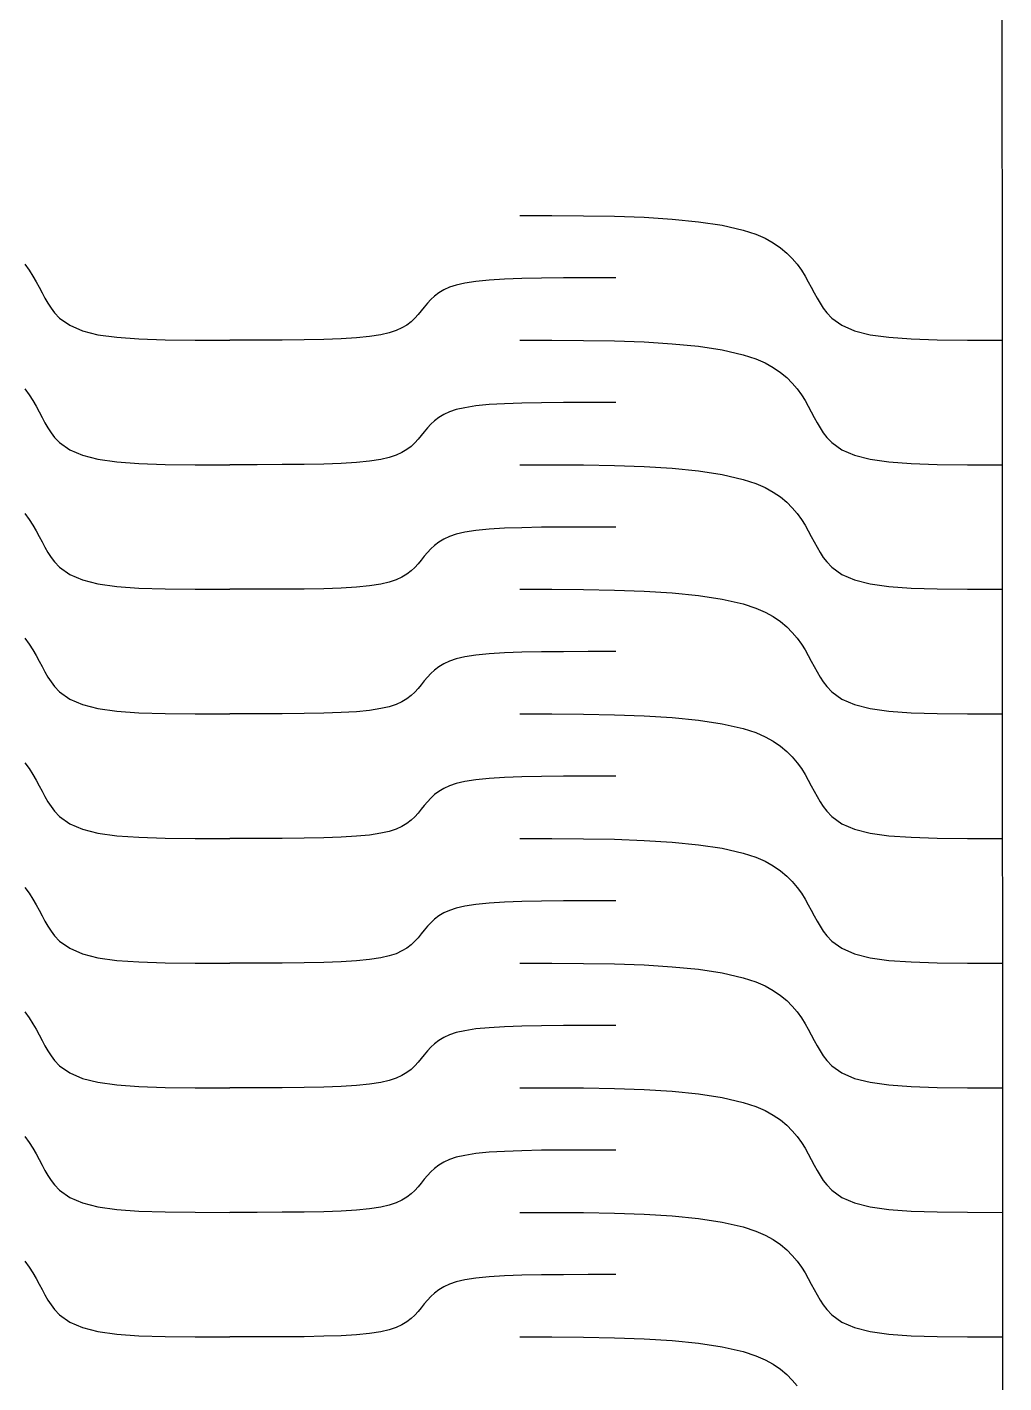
# Model space of a CAD drawing. Extents: x -53 to 53, y -74 to 74.
# Drawn here: x 25.96 to 52.53, y 0.07 to 36.93 of the extents above; entities that cross this region are included whole.
import ezdxf

# ---------------------------------------------------------------- set-up
doc = ezdxf.new("R2010")
doc.units = 0
doc.header["$MEASUREMENT"] = 0
doc.layers.get('0').update_dxf_attribs({"linetype": 'CONTINUOUS'})

msp = doc.modelspace()

# ---------------------------------------------------------------- linework, layer by layer
for p, q in [((52.443, 73.789), (52.475, 28.423)), ((39.356, 31.811), (40.229, 31.81)), ((40.229, 31.81), (41.092, 31.804)), ((41.092, 31.804), (41.933, 31.79)), ((41.933, 31.79), (42.741, 31.761)), ((42.741, 31.761), (43.506, 31.714)), ((43.506, 31.714), (44.217, 31.643)), ((44.217, 31.643), (44.863, 31.544)), ((44.863, 31.544), (45.434, 31.413)), ((45.434, 31.413), (45.775, 31.301)), ((45.775, 31.301), (46.029, 31.191)), ((46.029, 31.191), (46.252, 31.068)), ((46.252, 31.068), (46.448, 30.934)), ((46.448, 30.934), (46.62, 30.791)), ((46.62, 30.791), (46.77, 30.64)), ((46.77, 30.64), (46.902, 30.484)), ((25.902, 30.484), (26.018, 30.322)), ((26.018, 30.322), (26.117, 30.164)), ((46.902, 30.484), (47.018, 30.322)), ((47.018, 30.322), (47.117, 30.164)), ((26.117, 30.164), (26.205, 30.012)), ((26.205, 30.012), (26.287, 29.86)), ((26.287, 29.86), (26.367, 29.71)), ((37.448, 29.859), (37.29, 29.787)), ((37.633, 29.921), (37.448, 29.859)), ((37.861, 29.973), (37.633, 29.921)), ((38.168, 30.021), (37.861, 29.973)), ((38.527, 30.056), (38.168, 30.021)), ((38.941, 30.082), (38.527, 30.056)), ((39.413, 30.099), (38.941, 30.082)), ((39.948, 30.109), (39.413, 30.099)), ((40.55, 30.114), (39.948, 30.109)), ((41.222, 30.116), (40.55, 30.114)), ((41.969, 30.117), (41.222, 30.116)), ((47.117, 30.164), (47.205, 30.012)), ((47.205, 30.012), (47.287, 29.86)), ((47.287, 29.86), (47.367, 29.71)), ((26.367, 29.71), (26.446, 29.565)), ((26.446, 29.565), (26.527, 29.425)), ((36.937, 29.523), (36.846, 29.424)), ((37.038, 29.618), (36.937, 29.523)), ((37.155, 29.706), (37.038, 29.618)), ((37.29, 29.787), (37.155, 29.706)), ((47.367, 29.71), (47.446, 29.565)), ((47.446, 29.565), (47.527, 29.425)), ((26.527, 29.425), (26.614, 29.292)), ((26.614, 29.292), (26.708, 29.168)), ((26.708, 29.168), (26.844, 29.023)), ((36.681, 29.218), (36.598, 29.116)), ((36.762, 29.322), (36.681, 29.218)), ((36.846, 29.424), (36.762, 29.322)), ((47.527, 29.425), (47.614, 29.292)), ((47.614, 29.292), (47.708, 29.168)), ((47.708, 29.168), (47.844, 29.023)), ((26.844, 29.023), (27.118, 28.826)), ((27.118, 28.826), (27.463, 28.678)), ((36.153, 28.753), (35.995, 28.681)), ((36.289, 28.834), (36.153, 28.753)), ((36.405, 28.922), (36.289, 28.834)), ((36.507, 29.016), (36.405, 28.922)), ((36.598, 29.116), (36.507, 29.016)), ((47.844, 29.023), (48.118, 28.826)), ((48.118, 28.826), (48.463, 28.678)), ((27.463, 28.678), (27.887, 28.571)), ((27.887, 28.571), (28.397, 28.5)), ((28.397, 28.5), (29.003, 28.456)), ((29.003, 28.456), (29.712, 28.433)), ((29.712, 28.433), (30.533, 28.424)), ((30.533, 28.424), (31.475, 28.423)), ((32.221, 28.423), (31.475, 28.423)), ((32.893, 28.425), (32.221, 28.423)), ((33.495, 28.43), (32.893, 28.425)), ((34.03, 28.441), (33.495, 28.43)), ((34.502, 28.458), (34.03, 28.441)), ((34.916, 28.483), (34.502, 28.458)), ((35.275, 28.519), (34.916, 28.483)), ((35.582, 28.566), (35.275, 28.519)), ((35.811, 28.619), (35.582, 28.566)), ((35.995, 28.681), (35.811, 28.619)), ((39.356, 28.423), (40.229, 28.422)), ((40.229, 28.422), (41.092, 28.417)), ((41.092, 28.417), (41.933, 28.402)), ((41.933, 28.402), (42.741, 28.374)), ((48.463, 28.678), (48.887, 28.571)), ((48.887, 28.571), (49.397, 28.5)), ((49.397, 28.5), (50.003, 28.456)), ((50.003, 28.456), (50.712, 28.433)), ((50.712, 28.433), (51.533, 28.424)), ((51.533, 28.424), (52.475, 28.423)), ((52.475, 28.423), (52.525, -73.789)), ((42.741, 28.374), (43.506, 28.326)), ((43.506, 28.326), (44.217, 28.256)), ((44.217, 28.256), (44.863, 28.157)), ((44.863, 28.157), (45.434, 28.026)), ((45.434, 28.026), (45.775, 27.914)), ((45.775, 27.914), (46.029, 27.804)), ((46.029, 27.804), (46.252, 27.681)), ((46.252, 27.681), (46.448, 27.547)), ((46.448, 27.547), (46.62, 27.404)), ((46.62, 27.404), (46.77, 27.253)), ((25.902, 27.096), (26.018, 26.935)), ((26.018, 26.935), (26.117, 26.777)), ((46.77, 27.253), (46.902, 27.096)), ((46.902, 27.096), (47.018, 26.935)), ((47.018, 26.935), (47.117, 26.777)), ((26.117, 26.777), (26.205, 26.624)), ((26.205, 26.624), (26.287, 26.472)), ((37.861, 26.586), (37.633, 26.533)), ((38.168, 26.633), (37.861, 26.586)), ((38.527, 26.669), (38.168, 26.633)), ((38.941, 26.694), (38.527, 26.669)), ((39.413, 26.711), (38.941, 26.694)), ((39.948, 26.722), (39.413, 26.711)), ((40.55, 26.727), (39.948, 26.722)), ((41.222, 26.729), (40.55, 26.727)), ((41.969, 26.729), (41.222, 26.729)), ((47.117, 26.777), (47.205, 26.624)), ((47.205, 26.624), (47.287, 26.472)), ((26.287, 26.472), (26.367, 26.323)), ((26.367, 26.323), (26.446, 26.178)), ((26.446, 26.178), (26.527, 26.038)), ((37.038, 26.23), (36.937, 26.136)), ((37.155, 26.318), (37.038, 26.23)), ((37.29, 26.399), (37.155, 26.318)), ((37.448, 26.471), (37.29, 26.399)), ((37.633, 26.533), (37.448, 26.471)), ((47.287, 26.472), (47.367, 26.323)), ((47.367, 26.323), (47.446, 26.178)), ((47.446, 26.178), (47.527, 26.038)), ((26.527, 26.038), (26.614, 25.905)), ((26.614, 25.905), (26.708, 25.78)), ((36.681, 25.83), (36.598, 25.728)), ((36.762, 25.934), (36.681, 25.83)), ((36.846, 26.037), (36.762, 25.934)), ((36.937, 26.136), (36.846, 26.037)), ((47.527, 26.038), (47.614, 25.905)), ((47.614, 25.905), (47.708, 25.78)), ((26.708, 25.78), (26.844, 25.636)), ((26.844, 25.636), (27.118, 25.439)), ((27.118, 25.439), (27.463, 25.291)), ((36.289, 25.446), (36.153, 25.365)), ((36.405, 25.535), (36.289, 25.446)), ((36.507, 25.629), (36.405, 25.535)), ((36.598, 25.728), (36.507, 25.629)), ((47.708, 25.78), (47.844, 25.636)), ((47.844, 25.636), (48.118, 25.439)), ((48.118, 25.439), (48.463, 25.291)), ((27.463, 25.291), (27.887, 25.184)), ((27.887, 25.184), (28.397, 25.112)), ((28.397, 25.112), (29.003, 25.068)), ((29.003, 25.068), (29.712, 25.045)), ((34.502, 25.07), (34.03, 25.053)), ((34.916, 25.096), (34.502, 25.07)), ((35.275, 25.132), (34.916, 25.096)), ((35.582, 25.179), (35.275, 25.132)), ((35.811, 25.232), (35.582, 25.179)), ((35.995, 25.293), (35.811, 25.232)), ((36.153, 25.365), (35.995, 25.293)), ((48.463, 25.291), (48.887, 25.184)), ((48.887, 25.184), (49.397, 25.112)), ((49.397, 25.112), (50.003, 25.068)), ((50.003, 25.068), (50.712, 25.045)), ((29.712, 25.045), (30.533, 25.037)), ((30.533, 25.037), (31.475, 25.035)), ((32.221, 25.036), (31.475, 25.035)), ((32.893, 25.038), (32.221, 25.036)), ((33.495, 25.043), (32.893, 25.038)), ((34.03, 25.053), (33.495, 25.043)), ((39.356, 25.036), (40.229, 25.035)), ((40.229, 25.035), (41.092, 25.03)), ((41.092, 25.03), (41.933, 25.015)), ((41.933, 25.015), (42.741, 24.986)), ((42.741, 24.986), (43.506, 24.939)), ((43.506, 24.939), (44.217, 24.868)), ((44.217, 24.868), (44.863, 24.77)), ((44.863, 24.77), (45.434, 24.638)), ((50.712, 25.045), (51.533, 25.037)), ((51.533, 25.037), (52.475, 25.035)), ((45.434, 24.638), (45.775, 24.527)), ((45.775, 24.527), (46.029, 24.416)), ((46.029, 24.416), (46.252, 24.293)), ((46.252, 24.293), (46.448, 24.16)), ((46.448, 24.16), (46.62, 24.016)), ((46.62, 24.016), (46.77, 23.866)), ((25.902, 23.709), (26.018, 23.548)), ((46.77, 23.866), (46.902, 23.709)), ((46.902, 23.709), (47.018, 23.548)), ((26.018, 23.548), (26.117, 23.39)), ((26.117, 23.39), (26.205, 23.237)), ((26.205, 23.237), (26.287, 23.085)), ((38.168, 23.246), (37.861, 23.198)), ((38.527, 23.281), (38.168, 23.246)), ((38.941, 23.307), (38.527, 23.281)), ((39.413, 23.324), (38.941, 23.307)), ((39.948, 23.334), (39.413, 23.324)), ((40.55, 23.34), (39.948, 23.334)), ((41.222, 23.342), (40.55, 23.34)), ((41.969, 23.342), (41.222, 23.342)), ((47.018, 23.548), (47.117, 23.39)), ((47.117, 23.39), (47.205, 23.237)), ((47.205, 23.237), (47.287, 23.085)), ((26.287, 23.085), (26.367, 22.936)), ((26.367, 22.936), (26.446, 22.79)), ((37.155, 22.931), (37.038, 22.843)), ((37.29, 23.012), (37.155, 22.931)), ((37.448, 23.084), (37.29, 23.012)), ((37.633, 23.146), (37.448, 23.084)), ((37.861, 23.198), (37.633, 23.146)), ((47.287, 23.085), (47.367, 22.936)), ((47.367, 22.936), (47.446, 22.79)), ((26.446, 22.79), (26.527, 22.65)), ((26.527, 22.65), (26.614, 22.517)), ((26.614, 22.517), (26.708, 22.393)), ((36.762, 22.547), (36.681, 22.443)), ((36.846, 22.649), (36.762, 22.547)), ((36.937, 22.748), (36.846, 22.649)), ((37.038, 22.843), (36.937, 22.748)), ((47.446, 22.79), (47.527, 22.65)), ((47.527, 22.65), (47.614, 22.517)), ((47.614, 22.517), (47.708, 22.393)), ((26.708, 22.393), (26.844, 22.248)), ((26.844, 22.248), (27.118, 22.051)), ((36.405, 22.147), (36.289, 22.059)), ((36.507, 22.242), (36.405, 22.147)), ((36.598, 22.341), (36.507, 22.242)), ((36.681, 22.443), (36.598, 22.341)), ((47.708, 22.393), (47.844, 22.248)), ((47.844, 22.248), (48.118, 22.051)), ((27.118, 22.051), (27.463, 21.903)), ((27.463, 21.903), (27.887, 21.796)), ((27.887, 21.796), (28.397, 21.725)), ((35.582, 21.791), (35.275, 21.744)), ((35.811, 21.844), (35.582, 21.791)), ((35.995, 21.906), (35.811, 21.844)), ((36.153, 21.978), (35.995, 21.906)), ((36.289, 22.059), (36.153, 21.978)), ((48.118, 22.051), (48.463, 21.903)), ((48.463, 21.903), (48.887, 21.796)), ((48.887, 21.796), (49.397, 21.725)), ((28.397, 21.725), (29.003, 21.681)), ((29.003, 21.681), (29.712, 21.658)), ((29.712, 21.658), (30.533, 21.649)), ((30.533, 21.649), (31.475, 21.648)), ((32.221, 21.648), (31.475, 21.648)), ((32.893, 21.65), (32.221, 21.648)), ((33.495, 21.656), (32.893, 21.65)), ((34.03, 21.666), (33.495, 21.656)), ((34.502, 21.683), (34.03, 21.666)), ((34.916, 21.709), (34.502, 21.683)), ((35.275, 21.744), (34.916, 21.709)), ((39.356, 21.648), (40.229, 21.648)), ((40.229, 21.648), (41.092, 21.642)), ((41.092, 21.642), (41.933, 21.627)), ((41.933, 21.627), (42.741, 21.599)), ((42.741, 21.599), (43.506, 21.551)), ((43.506, 21.551), (44.217, 21.481)), ((44.217, 21.481), (44.863, 21.382)), ((44.863, 21.382), (45.434, 21.251)), ((49.397, 21.725), (50.003, 21.681)), ((50.003, 21.681), (50.712, 21.658)), ((50.712, 21.658), (51.533, 21.649)), ((51.533, 21.649), (52.475, 21.648)), ((45.434, 21.251), (45.775, 21.139)), ((45.775, 21.139), (46.029, 21.029)), ((46.029, 21.029), (46.252, 20.906)), ((46.252, 20.906), (46.448, 20.772)), ((46.448, 20.772), (46.62, 20.629)), ((25.902, 20.321), (26.018, 20.16)), ((46.62, 20.629), (46.77, 20.478)), ((46.77, 20.478), (46.902, 20.321)), ((46.902, 20.321), (47.018, 20.16)), ((26.018, 20.16), (26.117, 20.002)), ((26.117, 20.002), (26.205, 19.849)), ((38.941, 19.919), (38.527, 19.894)), ((39.413, 19.936), (38.941, 19.919)), ((39.948, 19.947), (39.413, 19.936)), ((40.55, 19.952), (39.948, 19.947)), ((41.222, 19.954), (40.55, 19.952)), ((41.969, 19.954), (41.222, 19.954)), ((47.018, 20.16), (47.117, 20.002)), ((47.117, 20.002), (47.205, 19.849)), ((26.205, 19.849), (26.287, 19.697)), ((26.287, 19.697), (26.367, 19.548)), ((26.367, 19.548), (26.446, 19.403)), ((37.155, 19.544), (37.038, 19.455)), ((37.29, 19.624), (37.155, 19.544)), ((37.448, 19.696), (37.29, 19.624)), ((37.633, 19.758), (37.448, 19.696)), ((37.861, 19.811), (37.633, 19.758)), ((38.168, 19.858), (37.861, 19.811)), ((38.527, 19.894), (38.168, 19.858)), ((47.205, 19.849), (47.287, 19.697)), ((47.287, 19.697), (47.367, 19.548)), ((47.367, 19.548), (47.446, 19.403)), ((26.446, 19.403), (26.527, 19.263)), ((26.527, 19.263), (26.614, 19.13)), ((36.846, 19.262), (36.762, 19.159)), ((36.937, 19.361), (36.846, 19.262)), ((37.038, 19.455), (36.937, 19.361)), ((47.446, 19.403), (47.527, 19.263)), ((47.527, 19.263), (47.614, 19.13)), ((26.614, 19.13), (26.708, 19.005)), ((26.708, 19.005), (26.844, 18.861)), ((26.844, 18.861), (27.118, 18.664)), ((36.507, 18.854), (36.405, 18.76)), ((36.598, 18.953), (36.507, 18.854)), ((36.681, 19.056), (36.598, 18.953)), ((36.762, 19.159), (36.681, 19.056)), ((47.614, 19.13), (47.708, 19.005)), ((47.708, 19.005), (47.844, 18.861)), ((47.844, 18.861), (48.118, 18.664)), ((27.118, 18.664), (27.463, 18.516)), ((27.463, 18.516), (27.887, 18.409)), ((35.811, 18.457), (35.582, 18.404)), ((35.995, 18.518), (35.811, 18.457)), ((36.153, 18.59), (35.995, 18.518)), ((36.289, 18.671), (36.153, 18.59)), ((36.405, 18.76), (36.289, 18.671)), ((48.118, 18.664), (48.463, 18.516)), ((48.463, 18.516), (48.887, 18.409)), ((27.887, 18.409), (28.397, 18.337)), ((28.397, 18.337), (29.003, 18.293)), ((29.003, 18.293), (29.712, 18.271)), ((29.712, 18.271), (30.533, 18.262)), ((30.533, 18.262), (31.475, 18.261)), ((32.221, 18.261), (31.475, 18.261)), ((32.893, 18.263), (32.221, 18.261)), ((33.495, 18.268), (32.893, 18.263)), ((34.03, 18.278), (33.495, 18.268)), ((34.502, 18.296), (34.03, 18.278)), ((34.916, 18.321), (34.502, 18.296)), ((35.275, 18.357), (34.916, 18.321)), ((35.582, 18.404), (35.275, 18.357)), ((39.356, 18.261), (40.229, 18.26)), ((40.229, 18.26), (41.092, 18.255)), ((41.092, 18.255), (41.933, 18.24)), ((41.933, 18.24), (42.741, 18.211)), ((42.741, 18.211), (43.506, 18.164)), ((43.506, 18.164), (44.217, 18.093)), ((44.217, 18.093), (44.863, 17.995)), ((48.887, 18.409), (49.397, 18.337)), ((49.397, 18.337), (50.003, 18.293)), ((50.003, 18.293), (50.712, 18.271)), ((50.712, 18.271), (51.533, 18.262)), ((51.533, 18.262), (52.475, 18.261)), ((44.863, 17.995), (45.434, 17.863)), ((45.434, 17.863), (45.775, 17.752)), ((45.775, 17.752), (46.029, 17.641)), ((46.029, 17.641), (46.252, 17.518)), ((46.252, 17.518), (46.448, 17.385)), ((46.448, 17.385), (46.62, 17.241)), ((46.62, 17.241), (46.77, 17.091)), ((46.77, 17.091), (46.902, 16.934)), ((25.902, 16.934), (26.018, 16.773)), ((26.018, 16.773), (26.117, 16.615)), ((26.117, 16.615), (26.205, 16.462)), ((46.902, 16.934), (47.018, 16.773)), ((47.018, 16.773), (47.117, 16.615)), ((47.117, 16.615), (47.205, 16.462)), ((26.205, 16.462), (26.287, 16.31)), ((26.287, 16.31), (26.367, 16.161)), ((37.29, 16.237), (37.155, 16.156)), ((37.448, 16.309), (37.29, 16.237)), ((37.633, 16.371), (37.448, 16.309)), ((37.861, 16.423), (37.633, 16.371)), ((38.168, 16.471), (37.861, 16.423)), ((38.527, 16.506), (38.168, 16.471)), ((38.941, 16.532), (38.527, 16.506)), ((39.413, 16.549), (38.941, 16.532)), ((39.948, 16.559), (39.413, 16.549)), ((40.55, 16.565), (39.948, 16.559)), ((41.222, 16.567), (40.55, 16.565)), ((41.969, 16.567), (41.222, 16.567)), ((47.205, 16.462), (47.287, 16.31)), ((47.287, 16.31), (47.367, 16.161)), ((26.367, 16.161), (26.446, 16.015)), ((26.446, 16.015), (26.527, 15.875)), ((26.527, 15.875), (26.614, 15.742)), ((36.846, 15.874), (36.762, 15.772)), ((36.937, 15.973), (36.846, 15.874)), ((37.038, 16.068), (36.937, 15.973)), ((37.155, 16.156), (37.038, 16.068)), ((47.367, 16.161), (47.446, 16.015)), ((47.446, 16.015), (47.527, 15.875)), ((47.527, 15.875), (47.614, 15.742)), ((26.614, 15.742), (26.708, 15.618)), ((26.708, 15.618), (26.844, 15.473)), ((36.598, 15.566), (36.507, 15.467)), ((36.681, 15.668), (36.598, 15.566)), ((36.762, 15.772), (36.681, 15.668)), ((47.614, 15.742), (47.708, 15.618)), ((47.708, 15.618), (47.844, 15.473)), ((26.844, 15.473), (27.118, 15.276)), ((27.118, 15.276), (27.463, 15.128)), ((27.463, 15.128), (27.887, 15.022)), ((35.995, 15.131), (35.811, 15.069)), ((36.153, 15.203), (35.995, 15.131)), ((36.289, 15.284), (36.153, 15.203)), ((36.405, 15.372), (36.289, 15.284)), ((36.507, 15.467), (36.405, 15.372)), ((47.844, 15.473), (48.118, 15.276)), ((48.118, 15.276), (48.463, 15.128)), ((48.463, 15.128), (48.887, 15.022)), ((27.887, 15.022), (28.397, 14.95)), ((28.397, 14.95), (29.003, 14.906)), ((29.003, 14.906), (29.712, 14.883)), ((29.712, 14.883), (30.533, 14.874)), ((30.533, 14.874), (31.475, 14.873)), ((32.221, 14.873), (31.475, 14.873)), ((32.893, 14.875), (32.221, 14.873)), ((33.495, 14.881), (32.893, 14.875)), ((34.03, 14.891), (33.495, 14.881)), ((34.502, 14.908), (34.03, 14.891)), ((34.916, 14.934), (34.502, 14.908)), ((35.275, 14.969), (34.916, 14.934)), ((35.582, 15.017), (35.275, 14.969)), ((35.811, 15.069), (35.582, 15.017)), ((39.356, 14.873), (40.229, 14.873)), ((40.229, 14.873), (41.092, 14.867)), ((41.092, 14.867), (41.933, 14.852)), ((41.933, 14.852), (42.741, 14.824)), ((42.741, 14.824), (43.506, 14.776)), ((43.506, 14.776), (44.217, 14.706)), ((48.887, 15.022), (49.397, 14.95)), ((49.397, 14.95), (50.003, 14.906)), ((50.003, 14.906), (50.712, 14.883)), ((50.712, 14.883), (51.533, 14.874)), ((51.533, 14.874), (52.475, 14.873)), ((44.217, 14.706), (44.863, 14.607)), ((44.863, 14.607), (45.434, 14.476)), ((45.434, 14.476), (45.775, 14.364)), ((45.775, 14.364), (46.029, 14.254)), ((46.029, 14.254), (46.252, 14.131)), ((46.252, 14.131), (46.448, 13.997)), ((46.448, 13.997), (46.62, 13.854)), ((46.62, 13.854), (46.77, 13.703)), ((46.77, 13.703), (46.902, 13.546)), ((25.902, 13.546), (26.018, 13.385)), ((26.018, 13.385), (26.117, 13.227)), ((46.902, 13.546), (47.018, 13.385)), ((47.018, 13.385), (47.117, 13.227)), ((26.117, 13.227), (26.205, 13.074)), ((26.205, 13.074), (26.287, 12.923)), ((26.287, 12.923), (26.367, 12.773)), ((37.448, 12.921), (37.29, 12.849)), ((37.633, 12.983), (37.448, 12.921)), ((37.861, 13.036), (37.633, 12.983)), ((38.168, 13.083), (37.861, 13.036)), ((38.527, 13.119), (38.168, 13.083)), ((38.941, 13.144), (38.527, 13.119)), ((39.413, 13.161), (38.941, 13.144)), ((39.948, 13.172), (39.413, 13.161)), ((40.55, 13.177), (39.948, 13.172)), ((41.222, 13.179), (40.55, 13.177)), ((41.969, 13.179), (41.222, 13.179)), ((47.117, 13.227), (47.205, 13.074)), ((47.205, 13.074), (47.287, 12.923)), ((47.287, 12.923), (47.367, 12.773)), ((26.367, 12.773), (26.446, 12.628)), ((26.446, 12.628), (26.527, 12.488)), ((36.937, 12.586), (36.846, 12.487)), ((37.038, 12.68), (36.937, 12.586)), ((37.155, 12.769), (37.038, 12.68)), ((37.29, 12.849), (37.155, 12.769)), ((47.367, 12.773), (47.446, 12.628)), ((47.446, 12.628), (47.527, 12.488)), ((26.527, 12.488), (26.614, 12.355)), ((26.614, 12.355), (26.708, 12.23)), ((26.708, 12.23), (26.844, 12.086)), ((36.598, 12.178), (36.507, 12.079)), ((36.681, 12.281), (36.598, 12.178)), ((36.762, 12.385), (36.681, 12.281)), ((36.846, 12.487), (36.762, 12.385)), ((47.527, 12.488), (47.614, 12.355)), ((47.614, 12.355), (47.708, 12.23)), ((47.708, 12.23), (47.844, 12.086)), ((26.844, 12.086), (27.118, 11.889)), ((27.118, 11.889), (27.463, 11.741)), ((36.153, 11.816), (35.995, 11.743)), ((36.289, 11.896), (36.153, 11.816)), ((36.405, 11.985), (36.289, 11.896)), ((36.507, 12.079), (36.405, 11.985)), ((47.844, 12.086), (48.118, 11.889)), ((48.118, 11.889), (48.463, 11.741)), ((27.463, 11.741), (27.887, 11.634)), ((27.887, 11.634), (28.397, 11.562)), ((28.397, 11.562), (29.003, 11.518)), ((29.003, 11.518), (29.712, 11.496)), ((29.712, 11.496), (30.533, 11.487)), ((30.533, 11.487), (31.475, 11.486)), ((32.221, 11.486), (31.475, 11.486)), ((32.893, 11.488), (32.221, 11.486)), ((33.495, 11.493), (32.893, 11.488)), ((34.03, 11.504), (33.495, 11.493)), ((34.502, 11.521), (34.03, 11.504)), ((34.916, 11.546), (34.502, 11.521)), ((35.275, 11.582), (34.916, 11.546)), ((35.582, 11.629), (35.275, 11.582)), ((35.811, 11.682), (35.582, 11.629)), ((35.995, 11.743), (35.811, 11.682)), ((39.356, 11.486), (40.229, 11.485)), ((40.229, 11.485), (41.092, 11.48)), ((41.092, 11.48), (41.933, 11.465)), ((41.933, 11.465), (42.741, 11.436)), ((42.741, 11.436), (43.506, 11.389)), ((48.463, 11.741), (48.887, 11.634)), ((48.887, 11.634), (49.397, 11.562)), ((49.397, 11.562), (50.003, 11.518)), ((50.003, 11.518), (50.712, 11.496)), ((50.712, 11.496), (51.533, 11.487)), ((51.533, 11.487), (52.475, 11.486)), ((43.506, 11.389), (44.217, 11.318)), ((44.217, 11.318), (44.863, 11.22)), ((44.863, 11.22), (45.434, 11.089)), ((45.434, 11.089), (45.775, 10.977)), ((45.775, 10.977), (46.029, 10.866)), ((46.029, 10.866), (46.252, 10.744)), ((46.252, 10.744), (46.448, 10.61)), ((46.448, 10.61), (46.62, 10.467)), ((46.62, 10.467), (46.77, 10.316)), ((25.902, 10.159), (26.018, 9.998)), ((26.018, 9.998), (26.117, 9.84)), ((46.77, 10.316), (46.902, 10.159)), ((46.902, 10.159), (47.018, 9.998)), ((47.018, 9.998), (47.117, 9.84)), ((26.117, 9.84), (26.205, 9.687)), ((26.205, 9.687), (26.287, 9.535)), ((37.633, 9.596), (37.448, 9.534)), ((37.861, 9.648), (37.633, 9.596)), ((38.168, 9.696), (37.861, 9.648)), ((38.527, 9.731), (38.168, 9.696)), ((38.941, 9.757), (38.527, 9.731)), ((39.413, 9.774), (38.941, 9.757)), ((39.948, 9.784), (39.413, 9.774)), ((40.55, 9.79), (39.948, 9.784)), ((41.222, 9.792), (40.55, 9.79)), ((41.969, 9.792), (41.222, 9.792)), ((47.117, 9.84), (47.205, 9.687)), ((47.205, 9.687), (47.287, 9.535)), ((26.287, 9.535), (26.367, 9.386)), ((26.367, 9.386), (26.446, 9.24)), ((26.446, 9.24), (26.527, 9.101)), ((37.038, 9.293), (36.937, 9.198)), ((37.155, 9.381), (37.038, 9.293)), ((37.29, 9.462), (37.155, 9.381)), ((37.448, 9.534), (37.29, 9.462)), ((47.287, 9.535), (47.367, 9.386)), ((47.367, 9.386), (47.446, 9.24)), ((47.446, 9.24), (47.527, 9.101)), ((26.527, 9.101), (26.614, 8.968)), ((26.614, 8.968), (26.708, 8.843)), ((36.681, 8.893), (36.598, 8.791)), ((36.762, 8.997), (36.681, 8.893)), ((36.846, 9.099), (36.762, 8.997)), ((36.937, 9.198), (36.846, 9.099)), ((47.527, 9.101), (47.614, 8.968)), ((47.614, 8.968), (47.708, 8.843)), ((26.708, 8.843), (26.844, 8.698)), ((26.844, 8.698), (27.118, 8.502)), ((27.118, 8.502), (27.463, 8.353)), ((36.289, 8.509), (36.153, 8.428)), ((36.405, 8.597), (36.289, 8.509)), ((36.507, 8.692), (36.405, 8.597)), ((36.598, 8.791), (36.507, 8.692)), ((47.708, 8.843), (47.844, 8.698)), ((47.844, 8.698), (48.118, 8.502)), ((48.118, 8.502), (48.463, 8.353)), ((27.463, 8.353), (27.887, 8.247)), ((27.887, 8.247), (28.397, 8.175)), ((28.397, 8.175), (29.003, 8.131)), ((29.003, 8.131), (29.712, 8.108)), ((34.03, 8.116), (33.495, 8.106)), ((34.502, 8.133), (34.03, 8.116)), ((34.916, 8.159), (34.502, 8.133)), ((35.275, 8.194), (34.916, 8.159)), ((35.582, 8.242), (35.275, 8.194)), ((35.811, 8.294), (35.582, 8.242)), ((35.995, 8.356), (35.811, 8.294)), ((36.153, 8.428), (35.995, 8.356)), ((48.463, 8.353), (48.887, 8.247)), ((48.887, 8.247), (49.397, 8.175)), ((49.397, 8.175), (50.003, 8.131)), ((50.003, 8.131), (50.712, 8.108)), ((29.712, 8.108), (30.533, 8.1)), ((30.533, 8.1), (31.475, 8.098)), ((32.221, 8.098), (31.475, 8.098)), ((32.893, 8.1), (32.221, 8.098)), ((33.495, 8.106), (32.893, 8.1)), ((39.356, 8.098), (40.229, 8.098)), ((40.229, 8.098), (41.092, 8.092)), ((41.092, 8.092), (41.933, 8.078)), ((41.933, 8.078), (42.741, 8.049)), ((42.741, 8.049), (43.506, 8.001)), ((43.506, 8.001), (44.217, 7.931)), ((44.217, 7.931), (44.863, 7.832)), ((44.863, 7.832), (45.434, 7.701)), ((50.712, 8.108), (51.533, 8.1)), ((51.533, 8.1), (52.475, 8.098)), ((45.434, 7.701), (45.775, 7.589)), ((45.775, 7.589), (46.029, 7.479)), ((46.029, 7.479), (46.252, 7.356)), ((46.252, 7.356), (46.448, 7.222)), ((46.448, 7.222), (46.62, 7.079)), ((46.62, 7.079), (46.77, 6.928)), ((25.902, 6.771), (26.018, 6.61)), ((46.77, 6.928), (46.902, 6.771)), ((46.902, 6.771), (47.018, 6.61)), ((26.018, 6.61), (26.117, 6.452)), ((26.117, 6.452), (26.205, 6.299)), ((26.205, 6.299), (26.287, 6.148)), ((38.168, 6.308), (37.861, 6.261)), ((38.527, 6.344), (38.168, 6.308)), ((38.941, 6.369), (38.527, 6.344)), ((39.413, 6.387), (38.941, 6.369)), ((39.948, 6.397), (39.413, 6.387)), ((40.55, 6.402), (39.948, 6.397)), ((41.222, 6.404), (40.55, 6.402)), ((41.969, 6.405), (41.222, 6.404)), ((47.018, 6.61), (47.117, 6.452)), ((47.117, 6.452), (47.205, 6.299)), ((47.205, 6.299), (47.287, 6.148)), ((26.287, 6.148), (26.367, 5.998)), ((26.367, 5.998), (26.446, 5.853)), ((37.038, 5.905), (36.937, 5.811)), ((37.155, 5.994), (37.038, 5.905)), ((37.29, 6.075), (37.155, 5.994)), ((37.448, 6.147), (37.29, 6.075)), ((37.633, 6.208), (37.448, 6.147)), ((37.861, 6.261), (37.633, 6.208)), ((47.287, 6.148), (47.367, 5.998)), ((47.367, 5.998), (47.446, 5.853)), ((26.446, 5.853), (26.527, 5.713)), ((26.527, 5.713), (26.614, 5.58)), ((26.614, 5.58), (26.708, 5.456)), ((36.762, 5.61), (36.681, 5.506)), ((36.846, 5.712), (36.762, 5.61)), ((36.937, 5.811), (36.846, 5.712)), ((47.446, 5.853), (47.527, 5.713)), ((47.527, 5.713), (47.614, 5.58)), ((47.614, 5.58), (47.708, 5.456)), ((26.708, 5.456), (26.844, 5.311)), ((26.844, 5.311), (27.118, 5.114)), ((36.405, 5.21), (36.289, 5.121)), ((36.507, 5.304), (36.405, 5.21)), ((36.598, 5.403), (36.507, 5.304)), ((36.681, 5.506), (36.598, 5.403)), ((47.708, 5.456), (47.844, 5.311)), ((47.844, 5.311), (48.118, 5.114)), ((27.118, 5.114), (27.463, 4.966)), ((27.463, 4.966), (27.887, 4.859)), ((27.887, 4.859), (28.397, 4.787)), ((35.275, 4.807), (34.916, 4.771)), ((35.582, 4.854), (35.275, 4.807)), ((35.811, 4.907), (35.582, 4.854)), ((35.995, 4.969), (35.811, 4.907)), ((36.153, 5.041), (35.995, 4.969)), ((36.289, 5.121), (36.153, 5.041)), ((48.118, 5.114), (48.463, 4.966)), ((48.463, 4.966), (48.887, 4.859)), ((48.887, 4.859), (49.397, 4.787)), ((28.397, 4.787), (29.003, 4.744)), ((29.003, 4.744), (29.712, 4.721)), ((29.712, 4.721), (30.533, 4.712)), ((30.533, 4.712), (31.475, 4.711)), ((32.221, 4.711), (31.475, 4.711)), ((32.893, 4.713), (32.221, 4.711)), ((33.495, 4.718), (32.893, 4.713)), ((34.03, 4.729), (33.495, 4.718)), ((34.502, 4.746), (34.03, 4.729)), ((34.916, 4.771), (34.502, 4.746)), ((39.356, 4.711), (40.229, 4.71)), ((40.229, 4.71), (41.092, 4.705)), ((41.092, 4.705), (41.933, 4.69)), ((41.933, 4.69), (42.741, 4.661)), ((42.741, 4.661), (43.506, 4.614)), ((43.506, 4.614), (44.217, 4.543)), ((44.217, 4.543), (44.863, 4.445)), ((44.863, 4.445), (45.434, 4.314)), ((49.397, 4.787), (50.003, 4.744)), ((50.003, 4.744), (50.712, 4.721)), ((50.712, 4.721), (51.533, 4.712)), ((51.533, 4.712), (52.475, 4.711)), ((45.434, 4.314), (45.775, 4.202)), ((45.775, 4.202), (46.029, 4.092)), ((46.029, 4.092), (46.252, 3.969)), ((46.252, 3.969), (46.448, 3.835)), ((46.448, 3.835), (46.62, 3.692)), ((46.62, 3.692), (46.77, 3.541)), ((25.902, 3.384), (26.018, 3.223)), ((46.77, 3.541), (46.902, 3.384)), ((46.902, 3.384), (47.018, 3.223)), ((26.018, 3.223), (26.117, 3.065)), ((26.117, 3.065), (26.205, 2.912)), ((38.527, 2.957), (38.168, 2.921)), ((38.941, 2.982), (38.527, 2.957)), ((39.413, 2.999), (38.941, 2.982)), ((39.948, 3.01), (39.413, 2.999)), ((40.55, 3.015), (39.948, 3.01)), ((41.222, 3.017), (40.55, 3.015)), ((41.969, 3.017), (41.222, 3.017)), ((47.018, 3.223), (47.117, 3.065)), ((47.117, 3.065), (47.205, 2.912)), ((26.205, 2.912), (26.287, 2.76)), ((26.287, 2.76), (26.367, 2.611)), ((26.367, 2.611), (26.446, 2.466)), ((37.155, 2.606), (37.038, 2.518)), ((37.29, 2.687), (37.155, 2.606)), ((37.448, 2.759), (37.29, 2.687)), ((37.633, 2.821), (37.448, 2.759)), ((37.861, 2.874), (37.633, 2.821)), ((38.168, 2.921), (37.861, 2.874)), ((47.205, 2.912), (47.287, 2.76)), ((47.287, 2.76), (47.367, 2.611)), ((47.367, 2.611), (47.446, 2.466)), ((26.446, 2.466), (26.527, 2.326)), ((26.527, 2.326), (26.614, 2.193)), ((36.762, 2.222), (36.681, 2.118)), ((36.846, 2.325), (36.762, 2.222)), ((36.937, 2.424), (36.846, 2.325)), ((37.038, 2.518), (36.937, 2.424)), ((47.446, 2.466), (47.527, 2.326)), ((47.527, 2.326), (47.614, 2.193)), ((26.614, 2.193), (26.708, 2.068)), ((26.708, 2.068), (26.844, 1.924)), ((26.844, 1.924), (27.118, 1.727)), ((36.507, 1.917), (36.405, 1.822)), ((36.598, 2.016), (36.507, 1.917)), ((36.681, 2.118), (36.598, 2.016)), ((47.614, 2.193), (47.708, 2.068)), ((47.708, 2.068), (47.844, 1.924)), ((47.844, 1.924), (48.118, 1.727)), ((27.118, 1.727), (27.463, 1.578)), ((27.463, 1.578), (27.887, 1.472)), ((35.811, 1.519), (35.582, 1.467)), ((35.995, 1.581), (35.811, 1.519)), ((36.153, 1.653), (35.995, 1.581)), ((36.289, 1.734), (36.153, 1.653)), ((36.405, 1.822), (36.289, 1.734)), ((48.118, 1.727), (48.463, 1.578)), ((48.463, 1.578), (48.887, 1.472)), ((27.887, 1.472), (28.397, 1.4)), ((28.397, 1.4), (29.003, 1.356)), ((29.003, 1.356), (29.712, 1.333)), ((29.712, 1.333), (30.533, 1.325)), ((30.533, 1.325), (31.475, 1.323)), ((32.221, 1.324), (31.475, 1.323)), ((32.893, 1.326), (32.221, 1.324)), ((33.495, 1.331), (32.893, 1.326)), ((34.03, 1.341), (33.495, 1.331)), ((34.502, 1.358), (34.03, 1.341)), ((34.916, 1.384), (34.502, 1.358)), ((35.275, 1.419), (34.916, 1.384)), ((35.582, 1.467), (35.275, 1.419)), ((39.356, 1.324), (40.229, 1.323)), ((40.229, 1.323), (41.092, 1.317)), ((41.092, 1.317), (41.933, 1.303)), ((41.933, 1.303), (42.741, 1.274)), ((42.741, 1.274), (43.506, 1.227)), ((43.506, 1.227), (44.217, 1.156)), ((44.217, 1.156), (44.863, 1.057)), ((48.887, 1.472), (49.397, 1.4)), ((49.397, 1.4), (50.003, 1.356)), ((50.003, 1.356), (50.712, 1.333)), ((50.712, 1.333), (51.533, 1.325)), ((51.533, 1.325), (52.475, 1.323)), ((44.863, 1.057), (45.434, 0.926)), ((45.434, 0.926), (45.775, 0.814)), ((45.775, 0.814), (46.029, 0.704)), ((46.029, 0.704), (46.252, 0.581)), ((46.252, 0.581), (46.448, 0.447)), ((46.448, 0.447), (46.62, 0.304)), ((46.62, 0.304), (46.77, 0.153)), ((46.77, 0.153), (46.902, -0.003))]:
    msp.add_line(p, q)

doc.saveas('drawing.dxf')
